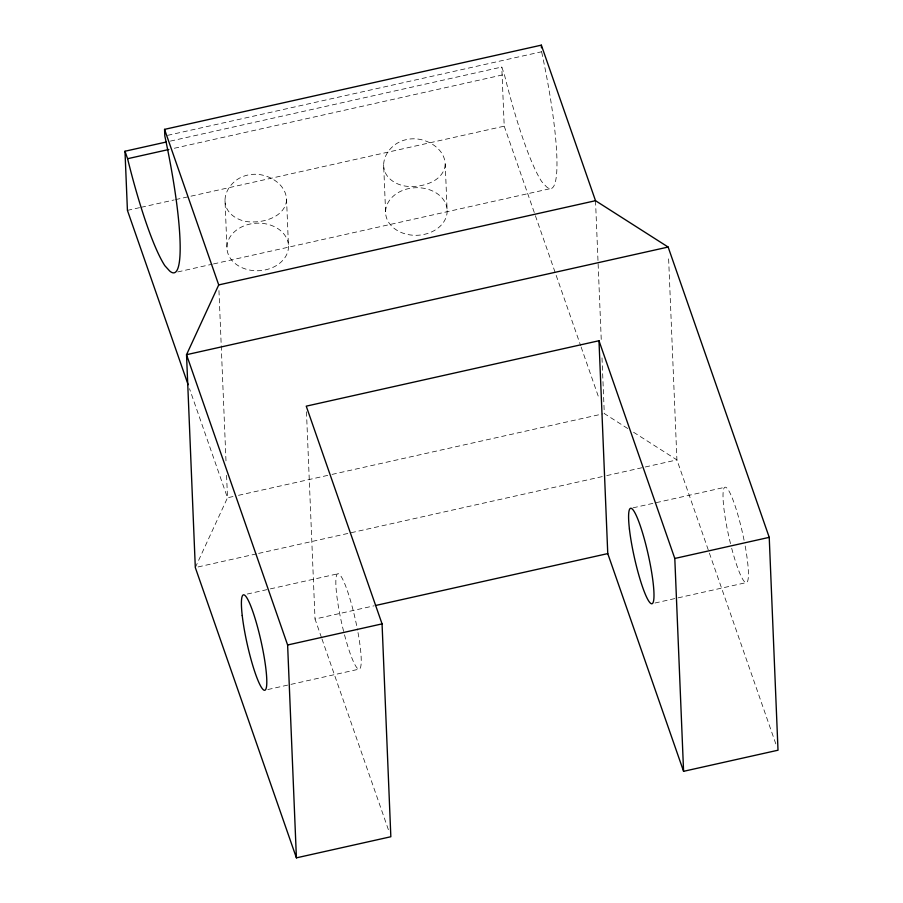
<?xml version="1.0" encoding="UTF-8"?>
<svg xmlns="http://www.w3.org/2000/svg" width="903" height="903" viewBox="0 0 903 903"><rect width="100%" height="100%" fill="white"/><g stroke="black" fill="none" stroke-linecap="round" stroke-linejoin="round"><path stroke-width="0.68" stroke-dasharray="4.51 3.39" d="M226.935 247.106L224.994 200.026C225.298 191.504 230.604 183.941 237.545 179.291A30.126 26.763 3.8 0 1 259.037 174.493C272.051 176.108 286.116 185.578 286.567 199.755L288.508 246.824A30.804 23.794 -2.4 0 1 241.914 267.649A30.804 23.794 -2.4 0 1 242.749 226.416A30.804 23.794 -2.4 0 1 288.508 246.824M385.581 211.641L383.64 164.572C383.944 156.038 389.249 148.487 396.191 143.837A30.126 26.763 3.8 0 1 417.683 139.028C430.697 140.642 444.773 150.124 445.224 164.29L447.166 211.37A30.804 23.794 -2.4 0 1 400.56 232.195A30.804 23.794 -2.4 0 1 401.395 190.962A30.804 23.794 -2.4 0 1 447.166 211.37M286.567 199.755C286.319 207.476 280.506 213.797 273.88 217.126A30.126 18.67 -6 0 1 252.388 221.935C239.724 222.319 224.666 214.214 224.994 200.026M445.224 164.29C444.965 172.022 439.163 178.343 432.526 181.672A30.126 18.67 -6 0 1 411.034 186.469C398.37 186.865 383.312 178.749 383.64 164.572M195.308 567.547L227.5 497.779L226.518 473.815M167.574 135.36L541.619 51.764L541.507 49.123M170.362 141.105L501.775 67.036L504.371 74.509A143.758 20.78 77.4 0 0 541.631 181.492L546.36 186.684A143.317 20.713 77.4 0 0 541.619 51.764M174.335 148.261L504.371 74.509M127.425 210.376L139.796 207.611M141.173 207.306L174.177 199.924M175.554 199.619L504.213 126.172L501.775 67.036M177.744 271.927L212.126 264.24M213.503 263.936L550.412 188.637M233.008 496.548L227.5 497.779L189.506 388.674M238.505 495.318L330.645 474.73M332.011 474.414L602.922 413.867M198.062 566.937L257.231 553.708M258.608 553.404L605.371 475.904M606.748 475.599L676.923 459.909L668.491 255.515M247.23 594.05L337.564 573.856M633.048 507.825L724.737 487.327M321.491 637.608L315.023 619.018L374.113 605.811M267.819 689.542L359.518 669.044M654.991 603.012L746.691 582.514M627.72 428.519L604.299 413.563L601.974 357.182M633.579 432.255L676.923 459.909L708.923 551.789M709.386 553.121L776.625 746.217M504.213 126.172L580.663 345.702M581.126 347.034L599.197 398.923M321.953 638.929L389.453 832.758M595.517 200.703L601.274 340.262M306.467 411.802L315.023 619.018M218.955 290.563L226.055 462.539M745.189 546.044A48.897 7.066 77.4 0 1 746.25 582.661A48.897 7.066 77.4 0 1 731.43 547.297M730.504 543.651A48.897 7.066 77.4 0 1 725.278 487.18A48.897 7.066 77.4 0 1 744.727 543.595M358.006 632.574A48.897 7.066 77.4 0 1 359.067 669.191A48.897 7.066 77.4 0 1 344.257 633.827M343.637 631.411A48.897 7.066 77.4 0 1 338.004 573.71A48.897 7.066 77.4 0 1 357.554 630.136"/><path stroke-width="1.35" d="M164.549 129.366L218.718 284.919L186.526 354.698L195.308 567.547L296.41 857.85L390.841 836.742L382.059 623.883L306.241 406.158L598.982 340.736L674.801 558.46L683.582 771.32L778.014 750.212L769.232 537.353L668.141 247.05L595.517 200.703L541.337 45.15L164.549 129.366L164.82 135.981A143.317 20.713 77.4 0 1 169.572 270.9L164.843 265.696A143.758 20.78 77.4 0 1 127.583 158.714L124.986 151.241L166.231 142.019M127.583 158.714L168.838 149.492M218.718 284.919L595.517 200.703M668.141 247.05L186.526 354.698L287.617 644.99L296.41 857.85M375.49 605.507L607.764 553.595L598.982 340.736M287.617 644.99L382.059 623.883M674.801 558.46L769.232 537.353M607.764 553.595L683.582 771.32M188.117 384.678L127.425 210.376L124.986 151.241M541.337 45.15L541.45 47.791M629.414 529A48.897 7.066 77.4 0 0 651.119 603.622A48.897 7.066 77.4 0 0 643.32 535.445A48.897 7.066 77.4 0 0 629.414 529M242.23 615.541A48.897 7.066 77.4 0 0 263.947 690.152A48.897 7.066 77.4 0 0 256.136 621.986A48.897 7.066 77.4 0 0 242.23 615.541"/></g></svg>
